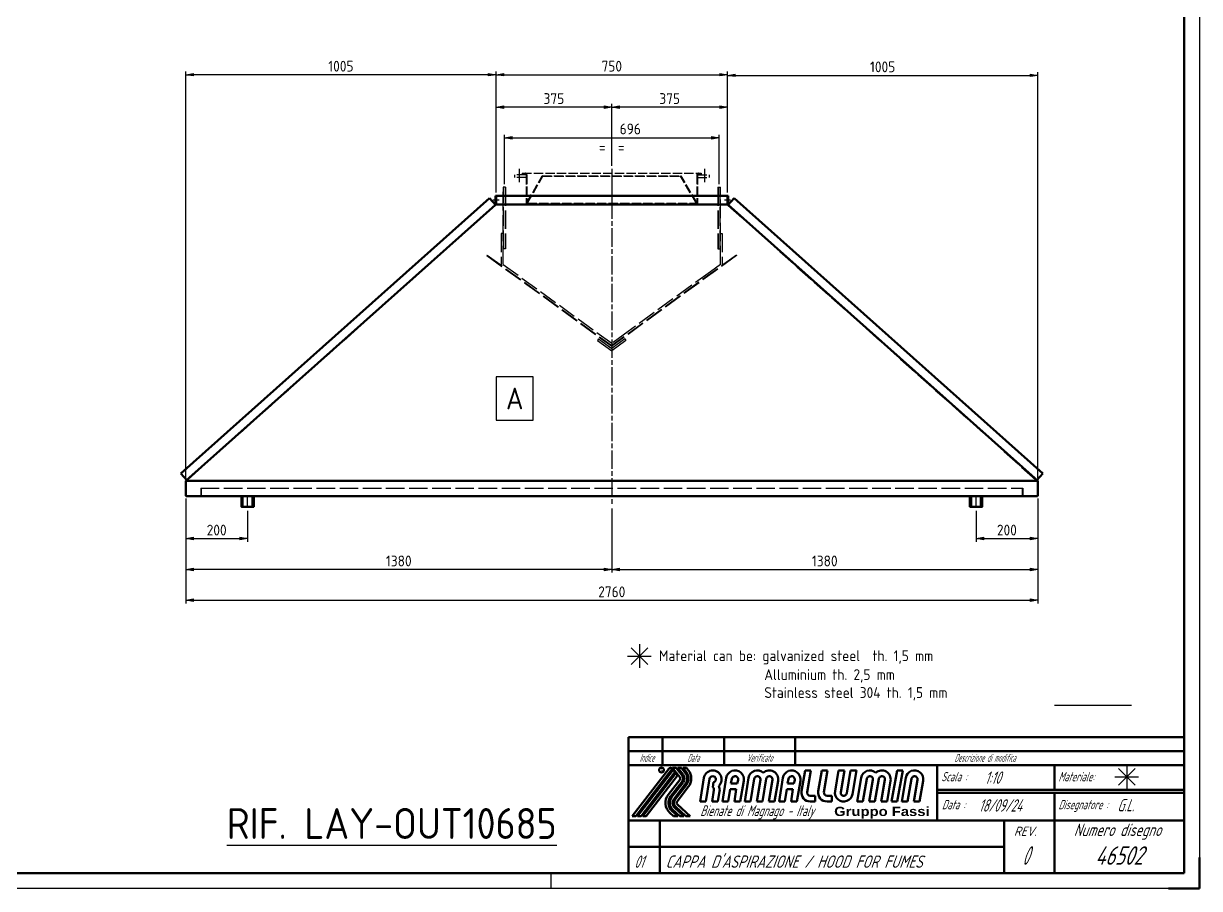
# Model space of a CAD drawing. Header units: millimetres. Extents: x 0 to 8400, y 0 to 5940.
# Drawn here: x 4590 to 8400, y 0 to 2803 of the extents above; entities that cross this region are included whole.
import ezdxf
from ezdxf.enums import TextEntityAlignment as Align

# ---------------------------------------------------------------- set-up
doc = ezdxf.new("R2010")
doc.units = ezdxf.units.MM
doc.header["$LTSCALE"] = 10
for name, pattern in [('AM_ISO02W050', [7.5, 6, -1.5]), ('AM_ISO08W050', [18, 12, -1.5, 3, -1.5]), ('AM_ISO08W050x2', [9, 6, -0.75, 1.5, -0.75]), ('DAPIANO', [0])]:
    doc.linetypes.add(name, pattern=pattern)
for name, color, linetype, lineweight in [('AM_0', 7, 'Continuous', 50), ('AM_3', 6, 'AM_ISO02W050', 25), ('AM_5', 3, 'Continuous', 25), ('AM_7', 4, 'AM_ISO08W050', 25), ('AM_BOR', 7, 'Continuous', 50)]:
    doc.layers.add(name, color=color, linetype=linetype, lineweight=lineweight)
doc.styles.add('ACISOTS', font='isocp.shx', dxfattribs={"height": 1, "bigfont": 'bigfont.shx'})
doc.styles.get("Standard").update_dxf_attribs({"font": 'ISOCP.SHX'})
doc.dimstyles.new('AM_ISO$0', dxfattribs={"dimtxt": 3.5, "dimasz": 2.5, "dimexe": 1, "dimexo": 1, "dimgap": 1, "dimtad": 1, "dimdsep": 46, "dimtxsty": 'Standard', "dimblk": 'CLOSED', "dimcen": 0, "dimclrd": 256, "dimclre": 256, "dimclrt": 2, "dimadec": 0, "dimazin": 2, "dimtp": 0.1, "dimtm": 0.1, "dimtfac": 0.71, "dimtmove": 0, "dimatfit": 3, "dimfxl": 0, "dimlwd": -1, "dimlwe": -1, "dimarcsym": 1})

# ---------------------------------------------------------------- blocks, each defined once
blk = doc.blocks.new('A1')
for p, q in [((835, 5), (835, 589)), ((5, 5), (835, 5))]:
    blk.add_line(p, q)
at = {"layer": 'AM_BOR', "color": 1, "lineweight": 25}
for p, q in [((840, 594), (840, 0)), ((840, 0), (0, 0))]:
    blk.add_line(p, q, dxfattribs=at)
at = {"layer": 'AM_BOR'}
for q in [(840, 10), (830, 0)]:
    blk.add_line((840, 0), q, dxfattribs=at)
at = {"layer": 'AM_BOR', "color": 2, "lineweight": 30}
blk.add_line((630, 0), (630, 5), dxfattribs=at)
blk = doc.blocks.new('RAMALLUMIN')
at = {"color": 7, "linetype": 'Continuous'}
for p, q in [((0, 44), (-180, 44)), ((-169, 44), (-169, 35)), ((-149, 44), (-149, 35)), ((-126, 44), (-126, 35)), ((0, 35), (-180, 35)), ((-80, 35), (-80, 17)), ((-42, 35), (-42, 27)), ((-155.54, 30.83), (-156.78, 23.17)), ((-153.69, 30.53), (-154.91, 23.17)), ((-148.31, 30.83), (-149.55, 23.17)), ((-146.45, 30.58), (-146.78, 29.06)), ((-141.08, 30.83), (-142.32, 23.17)), ((-139.23, 30.53), (-140.45, 23.17)), ((-135.34, 30.53), (-136.56, 23.17)), ((-129.96, 30.83), (-131.2, 23.17)), ((-128.11, 30.58), (-128.43, 29.06)), ((-123.93, 26.54), (-122.77, 33.25)), ((-122.77, 33.25), (-120.9, 33.25)), ((-122.08, 26.21), (-120.9, 33.25)), ((-118.5, 26.53), (-117.34, 33.25)), ((-117.34, 33.25), (-115.47, 33.25)), ((-116.65, 26.21), (-115.47, 33.25)), ((-113.07, 26.54), (-111.91, 33.25)), ((-111.91, 33.25), (-110.04, 33.25)), ((-111.22, 26.21), (-110.04, 33.25)), ((-109.24, 25.88), (-108.02, 33.25)), ((-108.02, 33.25), (-106.15, 33.25)), ((-107.39, 25.59), (-106.15, 33.25)), ((-104.64, 30.83), (-105.88, 23.17)), ((-102.79, 30.53), (-104.01, 23.17)), ((-98.91, 30.53), (-100.12, 23.17)), ((-92.96, 33.25), (-94.76, 23.17)), ((-92.96, 33.25), (-91.09, 33.25)), ((-91.09, 33.25), (-92.89, 23.17)), ((-90.18, 30.83), (-91.42, 23.17)), ((-88.33, 30.53), (-89.55, 23.17)), ((-152.3, 26.83), (-152.89, 23.17)), ((-152.41, 29.4), (-152.67, 27.78)), ((-147.08, 27.2), (-147.68, 23.17)), ((-145.06, 27.2), (-147.08, 27.2)), ((-144.76, 29.06), (-146.78, 29.06)), ((-145.06, 27.2), (-145.66, 23.17)), ((-144.49, 30.12), (-144.76, 29.06)), ((-142.63, 29.88), (-143.79, 23.17)), ((-137.24, 30.2), (-138.43, 23.17)), ((-133.36, 30.2), (-134.54, 23.17)), ((-131.51, 29.88), (-132.67, 23.17)), ((-128.73, 27.2), (-129.33, 23.17)), ((-126.71, 27.2), (-128.73, 27.2)), ((-126.41, 29.06), (-128.43, 29.06)), ((-126.71, 27.2), (-127.31, 23.17)), ((-126.14, 30.12), (-126.41, 29.06)), ((-124.28, 29.88), (-125.44, 23.17)), ((-100.81, 30.2), (-101.99, 23.17)), ((-96.92, 30.2), (-98.1, 23.17)), ((-95.07, 29.88), (-96.23, 23.17)), ((-86.35, 30.2), (-87.53, 23.17)), ((-84.5, 29.88), (-85.66, 23.17)), ((-154.91, 23.17), (-156.78, 23.17)), ((-152.89, 23.17), (-151.02, 23.17)), ((-150.46, 26.52), (-151.02, 23.17)), ((-149.55, 23.17), (-147.68, 23.17)), ((-145.66, 23.17), (-143.79, 23.17)), ((-142.32, 23.17), (-140.45, 23.17)), ((-138.43, 23.17), (-136.56, 23.17)), ((-134.54, 23.17), (-132.67, 23.17)), ((-131.2, 23.17), (-129.33, 23.17)), ((-127.31, 23.17), (-125.44, 23.17)), ((-121.09, 25.04), (-119.51, 25.04)), ((-121.09, 23.17), (-119.51, 23.17)), ((-119.51, 25.04), (-119.51, 23.17)), ((-115.66, 25.04), (-114.08, 25.04)), ((-115.66, 23.17), (-114.08, 23.17)), ((-114.08, 25.04), (-114.08, 23.17)), ((-105.88, 23.17), (-104.01, 23.17)), ((-101.99, 23.17), (-100.12, 23.17)), ((-98.1, 23.17), (-96.23, 23.17)), ((-94.76, 23.17), (-92.89, 23.17)), ((-91.42, 23.17), (-89.55, 23.17)), ((-87.53, 23.17), (-85.66, 23.17)), ((-42, 26), (-42, 0)), ((0, 17), (-180, 17)), ((-169.8, 0), (-169.8, 17)), ((-58.25, 17), (-58.25, 0))]:
    blk.add_line(p, q, dxfattribs=at)
at = {"linetype": 'DAPIANO'}
blk.add_line((-180, 44), (-180, 0), dxfattribs=at)
at = {"color": 3, "linetype": 'Continuous'}
for p, q in [((0, 39.5), (-180, 39.5)), ((-166.96, 33.81), (-178.74, 18.46)), ((-165.81, 33.8), (-177.59, 18.46)), ((-165.54, 33.45), (-177.05, 18.46)), ((-164.96, 32.7), (-175.89, 18.46)), ((-164.69, 32.34), (-175.35, 18.46)), ((-164.12, 31.59), (-174.2, 18.46)), ((-165.67, 34.09), (-164.52, 34.09)), ((-163.37, 31.08), (-165.67, 34.09)), ((-164.96, 32.7), (-165.54, 33.45)), ((-164.12, 31.59), (-164.69, 32.34)), ((-162.64, 31.63), (-164.52, 34.09)), ((-163.97, 34.09), (-162.83, 34.09)), ((-162.3, 31.9), (-163.97, 34.09)), ((-161.58, 32.45), (-162.83, 34.09)), ((-162.28, 34.09), (-161.13, 34.09)), ((-161.23, 32.72), (-162.28, 34.09)), ((-160.51, 33.27), (-161.13, 34.09)), ((-167.09, 25.36), (-163.37, 30.21)), ((-162.64, 29.66), (-166.37, 24.8)), ((-162.3, 29.39), (-166.02, 24.54)), ((-161.58, 28.83), (-165.3, 23.99)), ((-164.96, 23.72), (-161.23, 28.57)), ((-160.51, 28.01), (-164.24, 23.17)), ((0, 27), (-80, 27)), ((0, 26), (-80, 26)), ((-166.56, 19.52), (-165.39, 18.46)), ((-165.95, 20.2), (-164.03, 18.46)), ((-165.66, 20.52), (-163.38, 18.46)), ((-165.05, 21.2), (-162.02, 18.46)), ((-164.76, 21.52), (-161.38, 18.46)), ((-164.15, 22.19), (-160.02, 18.46)), ((-177.59, 18.46), (-178.74, 18.46)), ((-175.89, 18.46), (-177.05, 18.46)), ((-174.2, 18.46), (-175.35, 18.46)), ((-164.03, 18.46), (-165.39, 18.46)), ((-162.02, 18.46), (-163.38, 18.46)), ((-160.02, 18.46), (-161.38, 18.46)), ((-180, 8.5), (-58.25, 8.5))]:
    blk.add_line(p, q, dxfattribs=at)
blk.add_circle((-169.27, 33.38), 0.797, dxfattribs=at)
for centre, radius, start, end in [((-166.39, 33.38), 0.716, 37.0199, 142.98), ((-163.94, 30.65), 0.714, 322.471, 37.437), ((-163.93, 30.65), 1.62, 322.481, 37.4257), ((-163.94, 30.65), 2.06, 322.479, 37.4362), ((-163.94, 30.65), 2.97, 322.454, 37.471), ((-163.94, 30.65), 3.41, 322.445, 37.4711), ((-163.94, 30.65), 4.32, 322.454, 37.4451), ((-163.67, 22.73), 4.32, 142.447, 227.885), ((-163.67, 22.73), 3.41, 142.481, 227.842), ((-163.67, 22.73), 2.97, 142.472, 227.803), ((-163.67, 22.73), 2.06, 142.454, 227.876), ((-163.67, 22.73), 1.63, 142.445, 227.849), ((-163.67, 22.73), 0.722, 142.454, 227.902)]:
    blk.add_arc(centre, radius, start, end, dxfattribs=at)
at = {"color": 7, "linetype": 'Continuous'}
for centre, radius, start, end in [((-152.7, 30.37), 2.88, 313.405, 170.827), ((-152.7, 30.37), 1.01, 286.495, 170.628), ((-145.47, 30.37), 2.88, 350.208, 170.835), ((-145.47, 30.37), 1.01, 345.758, 168.018), ((-138.24, 30.37), 2.88, 47.375, 170.82), ((-138.24, 30.37), 1.01, 350.428, 170.643), ((-134.35, 30.37), 2.88, 350.199, 132.556), ((-134.35, 30.37), 1.01, 350.428, 170.634), ((-127.12, 30.37), 2.88, 350.208, 170.835), ((-127.12, 30.37), 1.01, 345.758, 168.018), ((-101.8, 30.37), 2.88, 47.375, 170.82), ((-101.8, 30.37), 1.01, 350.428, 170.634), ((-97.91, 30.37), 2.88, 350.208, 132.556), ((-97.91, 30.37), 1.01, 350.409, 170.661), ((-87.34, 30.37), 2.88, 350.218, 170.81), ((-87.34, 30.37), 1.01, 350.428, 170.643), ((-153.3, 26.99), 1.01, 350.897, 51.1434), ((-153.3, 26.99), 2.88, 350.481, 26.4345), ((-121.09, 26.05), 2.88, 170.208, 270), ((-121.09, 26.05), 1.01, 170.428, 270), ((-115.66, 26.05), 2.88, 170.218, 270), ((-115.66, 26.05), 1.01, 170.428, 270), ((-110.23, 26.05), 2.88, 170.208, 350.827), ((-110.23, 26.05), 1.01, 170.428, 350.643)]:
    blk.add_arc(centre, radius, start, end, dxfattribs=at)
at = {"color": 1, "linetype": 'Continuous', "oblique": 20, "width": 0.5}
for s, p in [('Indice', (-174, 36.1)), ('Data', (-159, 36.1)), ('Verificato', (-137.5, 36.1)), ('Descrizione di modifica', (-64.47, 36.1))]:
    blk.add_text(s, height=2.5, dxfattribs=at).set_placement(p, align=Align.CENTER)
at = {"color": 3, "linetype": 'Continuous'}
blk.add_text('R', height=0.864, dxfattribs=at).set_placement((-169.52, 32.95))
at = {"color": 3, "linetype": 'Continuous', "oblique": 20}
for s, height, width, p in [('Scala :', 3, 0.75, (-78.7, 29.73)), ('Materiale:', 3, 0.7, (-40.72, 29.73)), ('Data :', 3, 0.75, (-78.46, 20.68)), ('Disegnatore :', 3, 0.7, (-40.72, 20.68)), ('Bienate di Magnago - Italy', 3.5, 0.7, (-156.78, 18.44)), ('Numero disegno', 4, 0.8, (-35.74, 11.99))]:
    blk.add_text(s, height=height, dxfattribs=dict(at, width=width)).set_placement(p)
blk.add_text('REV.', height=3, dxfattribs=at).set_placement((-55.15, 12.04))
at = {"color": 2, "insert": (-113.34, 17.57), "char_height": 3, "attachment_point": 7}
blk.add_mtext('{\\fArial Black|b1|i0|c0|p34;Gruppo Fassi}', dxfattribs=at)
at = {"color": 3, "linetype": 'Continuous', "oblique": 20, "width": 0.7}
for tag, p in [('INDICE', (-174.38, 40.36)), ('DATAREV', (-158.57, 40.36)), ('VERIFICATO', (-137.17, 40.36)), ('DESCRIZMOD', (-62.08, 40.36))]:
    blk.add_attdef(tag, text='', height=2.5, dxfattribs=at).set_placement(p, align=Align.CENTER)
at = {"color": 2, "linetype": 'Continuous', "oblique": 20, "width": 0.7}
for tag, p in [('GEN-TITLE-SCA', (-64.53, 28.92)), ('MATERIALE', (-26.31, 28.88)), ('DATA', (-66.53, 19.91)), ('DISEGN.', (-21.62, 20)), ('P1', (-178.08, 10.45)), ('P2', (-178.08, 1.7))]:
    blk.add_attdef(tag, p, '', height=4, dxfattribs=at)
at = {"color": 7, "linetype": 'Continuous', "oblique": 20, "width": 0.85}
for tag, p in [('DESCRIZIONE1', (-167.25, 10.45)), ('DESCRIZIONE2', (-167.97, 1.7))]:
    blk.add_attdef(tag, p, '', height=4, dxfattribs=at)
at = {"color": 7, "linetype": 'Continuous', "oblique": 20}
for tag, width, p in [('REV', 0.55, (-51.41, 2.68)), ('DISEGNO', 0.8, (-21.14, 2.68))]:
    blk.add_attdef(tag, text='', height=6, dxfattribs=dict(at, width=width)).set_placement(p, align=Align.CENTER)
blk = doc.blocks.new('A$C64F56293')
at = {"layer": 'AM_3', "color": 1, "ltscale": 0.5}
for p, q in [((-315, 95.5), (-315, 86.5)), ((-277.767, 95.5), (-315, 95.5)), ((-277.5, 86.5), (-315, 86.5)), ((-290, 100), (290, 100)), ((-290, 100), (-290, 97.5)), ((-280.8, 97.5), (-290, 97.5)), ((-277.5, 94.2), (-277.5, 0)), ((-275, 94.5), (-275, 0)), ((-275, 5), (-225, 91.602)), ((-272.835, 3.75), (-222.835, 90.352)), ((-222.835, 90.352), (-225, 91.602)), ((-225, 91.602), (225, 91.602)), ((-222.835, 90.352), (222.835, 90.352)), ((222.835, 90.352), (225, 91.602)), ((272.835, 3.75), (222.835, 90.352)), ((275, 5), (225, 91.602)), ((275, 94.5), (275, 0)), ((277.5, 94.2), (277.5, 0)), ((277.5, 86.5), (315, 86.5)), ((277.767, 95.5), (315, 95.5)), ((280.8, 97.5), (290, 97.5)), ((290, 100), (290, 97.5)), ((315, 95.5), (315, 86.5)), ((-277.5, 0), (277.5, 0)), ((-272.835, 3.75), (272.835, 3.75))]:
    blk.add_line(p, q, dxfattribs=at)
for centre, radius, start, end in [((-280.8, 94.2), 3.3, 0, 90), ((-280.5, 94.5), 5.5, 0, 90), ((280.5, 94.5), 5.5, 90, 180), ((280.8, 94.2), 3.3, 90, 180)]:
    blk.add_arc(centre, radius, start, end, dxfattribs=at)
at = {"layer": 'AM_7', "linetype": 'AM_ISO08W050x2'}
for p, q in [((-300, 114.337), (-300, 71.456)), ((0, 114.571), (0, -25.99)), ((300, 114.337), (300, 71.456))]:
    blk.add_line(p, q, dxfattribs=at)
blk = doc.blocks.new('A$C4F0B4E0A')
at = {"layer": 'AM_3'}
for p, q in [((-351.943, 379.8), (-351.943, 529.78)), ((-343.943, 529.78), (-351.943, 529.78)), ((-350.943, 329.78), (-350.943, 529.78)), ((-344.943, 529.78), (-344.943, 329.78)), ((-343.943, 529.78), (-343.943, 329.78)), ((343.94, 529.78), (343.94, 329.78)), ((343.94, 529.78), (351.94, 529.78)), ((344.94, 529.78), (344.94, 329.78)), ((350.94, 329.78), (350.94, 529.78)), ((351.94, 279.8), (351.94, 529.78)), ((-357.943, 379.8), (-357.943, 276.73)), ((-351.943, 379.8), (-357.943, 379.8)), ((-351.943, 279.8), (-351.943, 379.8)), ((351.94, 379.8), (357.94, 379.8)), ((357.94, 379.8), (357.94, 276.73)), ((-403.643, 309.96), (-404.523, 308.73)), ((-404.523, 308.73), (0, 14.83)), ((-403.643, 309.96), (0, 16.69)), ((-343.943, 329.78), (-351.943, 329.78)), ((404.52, 308.72), (-0.01, 14.83)), ((403.64, 309.94), (0, 16.69)), ((343.94, 329.78), (351.94, 329.78)), ((403.64, 309.94), (404.52, 308.72)), ((-351.943, 279.8), (0, 24.13)), ((351.94, 279.8), (319.58, 256.28)), ((319.58, 256.28), (52.61, 62.34)), ((-42.563, 38.31), (-46.094, 33.46)), ((-42.572, 38.33), (0.01, 7.41)), ((52.61, 62.34), (0, 24.13)), ((42.54, 38.33), (0.01, 7.41)), ((42.54, 38.33), (46.05, 33.48)), ((-46.094, 33.46), (0, 0)), ((46.06, 33.47), (0, 0))]:
    blk.add_line(p, q, dxfattribs=at)
blk = doc.blocks.new('MANICOTTO 1')
at = {"layer": 'AM_0', "color": 3}
blk.add_lwpolyline([(0, -20), (34, -20), (34, 20), (0, 20)], close=True, dxfattribs=at)
at = {"layer": 'AM_3', "lineweight": 25}
for p, q in [((34, 16.5), (0, 16.5)), ((34, -16.5), (0, -16.5))]:
    blk.add_line(p, q, dxfattribs=at)
at = {"layer": 'AM_3', "lineweight": 35}
for p, q in [((34, 15.021485), (0, 15.021485)), ((34, -15.021485), (0, -15.021485))]:
    blk.add_line(p, q, dxfattribs=at)
at = {"layer": 'AM_7'}
blk.add_line((37, 0), (-3, 0), dxfattribs=at)
blk = doc.blocks.new('_Closed')
at = {"color": 0, "linetype": 'ByBlock', "lineweight": -2}
for p, q in [((-1, 0.17), (0, 0)), ((-1, 0.17), (-1, -0.17)), ((0, 0), (-1, -0.17)), ((0, 0), (-1, 0))]:
    blk.add_line(p, q, dxfattribs=at)
blk = doc.blocks.new('*D37')
at = {"layer": 'AM_5', "transparency": 16777216}
for p, q in [((5116.1, 1263.7), (5116.1, 1123.7)), ((5316.1, 1223.7), (5316.1, 1123.7)), ((5141.1, 1133.7), (5291.1, 1133.7))]:
    blk.add_line(p, q, dxfattribs=at)
at = {"layer": 'Defpoints', "color": 0, "transparency": 16777216}
for p in [(5116.1, 1273.7), (5316.1, 1233.7), (5316.1, 1133.7)]:
    blk.add_point(p, dxfattribs=at)
at = {"layer": 'AM_5', "transparency": 16777216, "xscale": 25, "yscale": 25, "zscale": 25, "rotation": 180}
blk.add_blockref('_Closed', (5116.1, 1133.7), dxfattribs=at)
at = {"layer": 'AM_5', "transparency": 16777216, "xscale": 25, "yscale": 25, "zscale": 25}
blk.add_blockref('_Closed', (5316.1, 1133.7), dxfattribs=at)
at = {"layer": 'AM_5', "color": 2, "transparency": 16777216, "insert": (5216.1, 1161.2), "char_height": 35, "attachment_point": 5}
blk.add_mtext('200', dxfattribs=at)
blk = doc.blocks.new('*D38')
at = {"layer": 'AM_5', "transparency": 16777216}
for p, q in [((7876.1, 1263.7), (7876.1, 1123.7)), ((7676.1, 1223.7), (7676.1, 1123.7)), ((7701.1, 1133.7), (7851.1, 1133.7))]:
    blk.add_line(p, q, dxfattribs=at)
at = {"layer": 'Defpoints', "color": 0, "transparency": 16777216}
for p in [(7876.1, 1273.7), (7676.1, 1233.7), (7876.1, 1133.7)]:
    blk.add_point(p, dxfattribs=at)
at = {"layer": 'AM_5', "transparency": 16777216, "xscale": 25, "yscale": 25, "zscale": 25, "rotation": 180}
blk.add_blockref('_Closed', (7676.1, 1133.7), dxfattribs=at)
at = {"layer": 'AM_5', "transparency": 16777216, "xscale": 25, "yscale": 25, "zscale": 25}
blk.add_blockref('_Closed', (7876.1, 1133.7), dxfattribs=at)
at = {"layer": 'AM_5', "color": 2, "transparency": 16777216, "insert": (7776.1, 1161.2), "char_height": 35, "attachment_point": 5}
blk.add_mtext('200', dxfattribs=at)
blk = doc.blocks.new('*D39')
at = {"layer": 'AM_5', "transparency": 16777216}
for p, q in [((5116.1, 1263.7), (5116.1, 923.7)), ((7876.1, 1263.7), (7876.1, 923.7)), ((5141.1, 933.7), (7851.1, 933.7))]:
    blk.add_line(p, q, dxfattribs=at)
at = {"layer": 'Defpoints', "color": 0, "transparency": 16777216}
for p in [(5116.1, 1273.7), (7876.1, 1273.7), (7876.1, 933.7)]:
    blk.add_point(p, dxfattribs=at)
at = {"layer": 'AM_5', "transparency": 16777216, "xscale": 25, "yscale": 25, "zscale": 25, "rotation": 180}
blk.add_blockref('_Closed', (5116.1, 933.7), dxfattribs=at)
at = {"layer": 'AM_5', "transparency": 16777216, "xscale": 25, "yscale": 25, "zscale": 25}
blk.add_blockref('_Closed', (7876.1, 933.7), dxfattribs=at)
at = {"layer": 'AM_5', "color": 2, "transparency": 16777216, "insert": (6496.1, 961.2), "char_height": 35, "attachment_point": 5}
blk.add_mtext('2760', dxfattribs=at)
blk = doc.blocks.new('*D40')
at = {"layer": 'AM_5', "transparency": 16777216}
for p, q in [((5116.1, 1263.7), (5116.1, 1023.7)), ((6496.1, 1230.7), (6496.1, 1023.7)), ((6471.1, 1033.7), (5141.1, 1033.7))]:
    blk.add_line(p, q, dxfattribs=at)
at = {"layer": 'Defpoints', "color": 0, "transparency": 16777216}
for p in [(5116.1, 1273.7), (6496.1, 1240.7), (5116.1, 1033.7)]:
    blk.add_point(p, dxfattribs=at)
at = {"layer": 'AM_5', "transparency": 16777216, "xscale": 25, "yscale": 25, "zscale": 25, "rotation": 180}
blk.add_blockref('_Closed', (5116.1, 1033.7), dxfattribs=at)
at = {"layer": 'AM_5', "transparency": 16777216, "xscale": 25, "yscale": 25, "zscale": 25}
blk.add_blockref('_Closed', (6496.1, 1033.7), dxfattribs=at)
at = {"layer": 'AM_5', "color": 2, "transparency": 16777216, "insert": (5806.1, 1061.2), "char_height": 35, "attachment_point": 5}
blk.add_mtext('1380', dxfattribs=at)
blk = doc.blocks.new('*D41')
at = {"layer": 'AM_5', "transparency": 16777216}
for p, q in [((7876.1, 1263.7), (7876.1, 1023.7)), ((6496.1, 1230.7), (6496.1, 1023.7)), ((6521.1, 1033.7), (7851.1, 1033.7))]:
    blk.add_line(p, q, dxfattribs=at)
at = {"layer": 'Defpoints', "color": 0, "transparency": 16777216}
for p in [(7876.1, 1273.7), (6496.1, 1240.7), (7876.1, 1033.7)]:
    blk.add_point(p, dxfattribs=at)
at = {"layer": 'AM_5', "transparency": 16777216, "xscale": 25, "yscale": 25, "zscale": 25, "rotation": 180}
blk.add_blockref('_Closed', (6496.1, 1033.7), dxfattribs=at)
at = {"layer": 'AM_5', "transparency": 16777216, "xscale": 25, "yscale": 25, "zscale": 25}
blk.add_blockref('_Closed', (7876.1, 1033.7), dxfattribs=at)
at = {"layer": 'AM_5', "color": 2, "transparency": 16777216, "insert": (7186.1, 1061.2), "char_height": 35, "attachment_point": 5}
blk.add_mtext('1380', dxfattribs=at)
blk = doc.blocks.new('*D70')
at = {"layer": 'AM_5', "transparency": 16777216}
for p, q in [((6121.1, 2254.7), (6121.1, 2646.8)), ((6146.1, 2636.8), (6846.1, 2636.8)), ((6871.1, 2254.7), (6871.1, 2646.8))]:
    blk.add_line(p, q, dxfattribs=at)
at = {"layer": 'Defpoints', "color": 0, "transparency": 16777216}
for p in [(6871.1, 2636.8), (6121.1, 2244.7), (6871.1, 2244.7)]:
    blk.add_point(p, dxfattribs=at)
at = {"layer": 'AM_5', "transparency": 16777216, "xscale": 25, "yscale": 25, "zscale": 25, "rotation": 180}
blk.add_blockref('_Closed', (6121.1, 2636.8), dxfattribs=at)
at = {"layer": 'AM_5', "transparency": 16777216, "xscale": 25, "yscale": 25, "zscale": 25}
blk.add_blockref('_Closed', (6871.1, 2636.8), dxfattribs=at)
at = {"layer": 'AM_5', "color": 2, "transparency": 16777216, "insert": (6496.1, 2664.3), "char_height": 35, "attachment_point": 5}
blk.add_mtext('750', dxfattribs=at)
blk = doc.blocks.new('*D71')
at = {"layer": 'AM_5', "transparency": 16777216}
for p, q in [((6121.1, 2254.7), (6121.1, 2541.8)), ((6471.1, 2531.8), (6146.1, 2531.8)), ((6496.1, 2341.8), (6496.1, 2541.8))]:
    blk.add_line(p, q, dxfattribs=at)
at = {"layer": 'Defpoints', "color": 0, "transparency": 16777216}
for p in [(6121.1, 2531.8), (6496.1, 2331.8), (6121.1, 2244.7)]:
    blk.add_point(p, dxfattribs=at)
at = {"layer": 'AM_5', "transparency": 16777216, "xscale": 25, "yscale": 25, "zscale": 25, "rotation": 180}
blk.add_blockref('_Closed', (6121.1, 2531.8), dxfattribs=at)
at = {"layer": 'AM_5', "transparency": 16777216, "xscale": 25, "yscale": 25, "zscale": 25}
blk.add_blockref('_Closed', (6496.1, 2531.8), dxfattribs=at)
at = {"layer": 'AM_5', "color": 2, "transparency": 16777216, "insert": (6308.6, 2559.3), "char_height": 35, "attachment_point": 5}
blk.add_mtext('375', dxfattribs=at)
blk = doc.blocks.new('*D72')
at = {"layer": 'AM_5', "transparency": 16777216}
for p, q in [((6496.1, 2341.8), (6496.1, 2541.8)), ((6846.1, 2531.8), (6521.1, 2531.8)), ((6871.1, 2254.7), (6871.1, 2541.8))]:
    blk.add_line(p, q, dxfattribs=at)
at = {"layer": 'Defpoints', "color": 0, "transparency": 16777216}
for p in [(6496.1, 2531.8), (6496.1, 2331.8), (6871.1, 2244.7)]:
    blk.add_point(p, dxfattribs=at)
at = {"layer": 'AM_5', "transparency": 16777216, "xscale": 25, "yscale": 25, "zscale": 25, "rotation": 180}
blk.add_blockref('_Closed', (6496.1, 2531.8), dxfattribs=at)
at = {"layer": 'AM_5', "transparency": 16777216, "xscale": 25, "yscale": 25, "zscale": 25}
blk.add_blockref('_Closed', (6871.1, 2531.8), dxfattribs=at)
at = {"layer": 'AM_5', "color": 2, "transparency": 16777216, "insert": (6683.6, 2559.3), "char_height": 35, "attachment_point": 5}
blk.add_mtext('375', dxfattribs=at)
blk = doc.blocks.new('*D102')
at = {"layer": 'AM_5', "transparency": 16777216}
for p, q in [((6148.2, 2282), (6148.2, 2441.8)), ((6844, 2282), (6844, 2441.8)), ((6173.2, 2431.8), (6819, 2431.8))]:
    blk.add_line(p, q, dxfattribs=at)
at = {"layer": 'Defpoints', "color": 0, "transparency": 16777216}
for p in [(6844, 2431.8), (6148.2, 2272), (6844, 2272)]:
    blk.add_point(p, dxfattribs=at)
at = {"layer": 'AM_5', "transparency": 16777216, "xscale": 25, "yscale": 25, "zscale": 25, "rotation": 180}
blk.add_blockref('_Closed', (6148.2, 2431.8), dxfattribs=at)
at = {"layer": 'AM_5', "transparency": 16777216, "xscale": 25, "yscale": 25, "zscale": 25}
blk.add_blockref('_Closed', (6844, 2431.8), dxfattribs=at)
at = {"layer": 'AM_5', "color": 2, "transparency": 16777216, "insert": (6496.1, 2431.8), "char_height": 35, "attachment_point": 5}
blk.add_mtext('      696\\P=  =', dxfattribs=at)
blk = doc.blocks.new('*D115')
at = {"layer": 'AM_5', "transparency": 16777216}
for p, q in [((6871.1, 2254.7), (6871.1, 2644.6)), ((6896.1, 2634.6), (7851.1, 2634.6)), ((7876.1, 1330.7), (7876.1, 2644.6))]:
    blk.add_line(p, q, dxfattribs=at)
at = {"layer": 'Defpoints', "color": 0, "transparency": 16777216}
for p in [(7876.1, 2634.6), (6871.1, 2244.7), (7876.1, 1320.7)]:
    blk.add_point(p, dxfattribs=at)
at = {"layer": 'AM_5', "transparency": 16777216, "xscale": 25, "yscale": 25, "zscale": 25, "rotation": 180}
blk.add_blockref('_Closed', (6871.1, 2634.6), dxfattribs=at)
at = {"layer": 'AM_5', "transparency": 16777216, "xscale": 25, "yscale": 25, "zscale": 25}
blk.add_blockref('_Closed', (7876.1, 2634.6), dxfattribs=at)
at = {"layer": 'AM_5', "color": 2, "transparency": 16777216, "insert": (7373.6, 2662.1), "char_height": 35, "attachment_point": 5}
blk.add_mtext('1005', dxfattribs=at)
blk = doc.blocks.new('*D116')
at = {"layer": 'AM_5', "transparency": 16777216}
for p, q in [((5116.1, 1329.4), (5116.1, 2646.8)), ((6096.1, 2636.8), (5141.1, 2636.8)), ((6121.1, 2254.7), (6121.1, 2646.8))]:
    blk.add_line(p, q, dxfattribs=at)
at = {"layer": 'Defpoints', "color": 0, "transparency": 16777216}
for p in [(5116.1, 2636.8), (6121.1, 2244.7), (5116.1, 1319.4)]:
    blk.add_point(p, dxfattribs=at)
at = {"layer": 'AM_5', "transparency": 16777216, "xscale": 25, "yscale": 25, "zscale": 25, "rotation": 180}
blk.add_blockref('_Closed', (5116.1, 2636.8), dxfattribs=at)
at = {"layer": 'AM_5', "transparency": 16777216, "xscale": 25, "yscale": 25, "zscale": 25}
blk.add_blockref('_Closed', (6121.1, 2636.8), dxfattribs=at)
at = {"layer": 'AM_5', "color": 2, "transparency": 16777216, "insert": (5618.6, 2664.3), "char_height": 35, "attachment_point": 5}
blk.add_mtext('1005', dxfattribs=at)

msp = doc.modelspace()

# ---------------------------------------------------------------- linework, layer by layer
at = {"layer": 'AM_0', "color": 2}
for p, q in [((5100.093, 1344.625), (6100.136, 2236.541)), ((6119.106, 2215.272), (5117.111, 1321.614)), ((6119.106, 2215.272), (6100.136, 2236.541)), ((6872.607, 2244.719), (6119.607, 2244.719)), ((6119.607, 2244.719), (6119.607, 2216.391)), ((6119.607, 2215.719), (6872.766, 2215.719)), ((6872.607, 2244.719), (6872.607, 2216.391)), ((6873.109, 2215.272), (6892.079, 2236.541)), ((6873.109, 2215.272), (7876.107, 1320.719)), ((7892.121, 1344.625), (6892.079, 2236.541)), ((5119.063, 1323.355), (5100.093, 1344.625)), ((7873.152, 1323.355), (7892.121, 1344.625)), ((5116.107, 1319.375), (5116.107, 1273.719)), ((7876.107, 1320.719), (5116.425, 1320.719)), ((7876.107, 1320.719), (7876.107, 1273.719)), ((7873.107, 1270.719), (5119.107, 1270.719))]:
    msp.add_line(p, q, dxfattribs=at)
for centre, radius, start, end in [((6118.107, 2216.391), 1.5, 311.729082, 0), ((6874.107, 2216.391), 1.5, 180, 228.270918), ((5119.107, 1319.375), 3, 131.729082, 180), ((5119.107, 1273.719), 3, 180, 270), ((7873.107, 1273.719), 3, 270, 0)]:
    msp.add_arc(centre, radius, start, end, dxfattribs=at)
at = {"layer": 'AM_3'}
for p, q in [((6120.104, 2214.152), (5118.109, 1320.494)), ((6121.107, 2244.719), (6121.107, 2216.391)), ((6122.607, 2244.719), (6122.607, 2218.719)), ((6124.107, 2217.219), (6868.107, 2217.219)), ((6124.107, 2215.719), (6868.107, 2215.719)), ((6869.607, 2218.719), (6869.607, 2244.719)), ((6871.107, 2216.391), (6871.107, 2244.719)), ((6872.111, 2214.152), (7874.106, 1320.494)), ((5117.607, 1319.375), (5117.607, 1273.719)), ((5164.607, 1297.219), (7827.607, 1297.219)), ((5164.607, 1297.219), (5164.607, 1273.719)), ((5166.107, 1297.219), (5166.107, 1273.719)), ((7826.107, 1297.219), (7826.107, 1273.719)), ((7827.607, 1297.219), (7827.607, 1273.719)), ((7874.607, 1319.375), (7874.607, 1273.719)), ((5119.107, 1272.219), (7873.107, 1272.219))]:
    msp.add_line(p, q, dxfattribs=at)
for centre, radius, start, end in [((6118.107, 2216.391), 3, 311.729082, 0), ((6124.107, 2218.719), 3, 180, 270), ((6124.107, 2218.719), 1.5, 180, 270), ((6868.107, 2218.719), 1.5, 270, 0), ((6868.107, 2218.719), 3, 270, 0), ((6874.107, 2216.391), 3, 180, 228.270918), ((5119.107, 1319.375), 1.5, 131.729082, 180), ((7873.107, 1319.375), 1.5, 0, 48.270918), ((5119.107, 1273.719), 1.5, 180, 270), ((5163.107, 1273.719), 1.5, 270, 360), ((5163.107, 1273.719), 3, 270, 0), ((7829.107, 1273.719), 3, 180, 270), ((7829.107, 1273.719), 1.5, 180, 270), ((7873.107, 1273.719), 1.5, 270, 0)]:
    msp.add_arc(centre, radius, start, end, dxfattribs=at)
at = {"layer": 'AM_5', "color": 2}
for p, q in [((6241.335, 1657.573), (6121.036, 1657.573)), ((6121.036, 1657.573), (6121.036, 1517.573)), ((6241.335, 1517.573), (6241.335, 1657.573)), ((6121.036, 1517.573), (6241.335, 1517.573))]:
    msp.add_line(p, q, dxfattribs=at)
at = {"layer": 'AM_5', "color": 2, "linetype": 'Continuous'}
for p, q in [((6558.615, 779.887), (6612.587, 725.915)), ((6558.615, 725.915), (6612.587, 779.887)), ((6585.601, 791.065), (6585.601, 714.737)), ((6547.437, 752.901), (6623.765, 752.901)), ((8137.211, 388.727), (8191.183, 334.755)), ((8137.211, 334.755), (8191.183, 388.727)), ((8164.197, 399.905), (8164.197, 323.577)), ((8126.033, 361.741), (8202.361, 361.741))]:
    msp.add_line(p, q, dxfattribs=at)
at = {"layer": 'AM_5', "color": 7}
msp.add_line((7930, 594.427), (8180, 594.427), dxfattribs=at)
at = {"layer": 'AM_7', "linetype": 'AM_ISO08W050x2'}
for p, q in [((6496.107, 2319.259), (6496.107, 1240.719)), ((6111.055, 2230.719), (6131.159, 2230.719)), ((6861.055, 2230.719), (6881.159, 2230.719))]:
    msp.add_line(p, q, dxfattribs=at)

# ---------------------------------------------------------------- block references
at = {"layer": 'AM_0', "lineweight": 0, "xscale": 10, "yscale": 10, "zscale": 10}
msp.add_blockref('A1', (0, 0), dxfattribs=at)
at = {"layer": 'AM_0'}
for name, p in [('A$C64F56293', (6496.107, 2217.219)), ('A$C4F0B4E0A', (6496.107, 1742.219))]:
    msp.add_blockref(name, p, dxfattribs=at)
at = {"layer": 'AM_0', "rotation": 270}
msp.add_blockref('MANICOTTO 1', (5316.107, 1270.719), dxfattribs=at)
at = {"layer": 'AM_0', "xscale": -1, "rotation": 90}
msp.add_blockref('MANICOTTO 1', (7676.107, 1270.719), dxfattribs=at)
at = {"layer": 'AM_0', "lineweight": 0, "xscale": 10, "yscale": 10, "zscale": 10}
msp.add_blockref('RAMALLUMIN', (8350, 50), dxfattribs=at).add_auto_attribs({'DISEGN.': 'G.L.', 'DISEGNO': '46502', 'GEN-TITLE-SCA': '1:10', 'DATA': '18/09/24', 'REV': '0', 'P2': '01', 'DESCRIZIONE2': "CAPPA D'ASPIRAZIONE / HOOD FOR FUMES"})

# ---------------------------------------------------------------- texts
at = {"layer": 'AM_5', "color": 2, "linetype": 'Continuous'}
for s, p in [('Material can be: galvanized steel  th. 1,5 mm', (6649.101, 736.533)), ('Alluminium th. 2,5 mm', (6990.21, 675.541)), ('Stainless steel 304 th. 1,5 mm', (6990.21, 617.322))]:
    msp.add_text(s, height=35, dxfattribs=at).set_placement(p)
at = {"layer": 'AM_5', "color": 5, "linetype": 'Continuous'}
msp.add_text('%%URIF. LAY-OUT10685', height=100, dxfattribs=at).set_placement((5248.786, 160.572))
at = {"layer": 'AM_5', "color": 2, "insert": (6181.733, 1587.573), "char_height": 70, "attachment_point": 5, "style": 'ACISOTS'}
msp.add_mtext('A', dxfattribs=at)

# ---------------------------------------------------------------- dimensions: what is measured, and where the dimension line sits
at = {"layer": 'AM_5'}
for base, p1, p2, override, picture, middle in [((5116.107, 2636.79), (6121.107, 2244.719), (5116.107, 1319.375), {"dimscale": 10, "dimdec": 0, "dimadec": 2, "dimtix": 1, "dimfxl": 0}, '*D116', (5618.607, 2664.29)), ((6121.107, 2531.79), (6496.107, 2331.79), (6121.107, 2244.719), {"dimscale": 10, "dimdec": 1, "dimadec": 2, "dimtix": 1}, '*D71', (6308.607, 2559.29)), ((6496.107, 2531.79), (6871.107, 2244.719), (6496.107, 2331.79), {"dimscale": 10, "dimdec": 1, "dimadec": 2, "dimtix": 1}, '*D72', (6683.607, 2559.29)), ((7876.107, 1033.719), (6496.107, 1240.719), (7876.107, 1273.719), {"dimscale": 10, "dimdec": 1, "dimtix": 1}, '*D41', (7186.107, 1061.219))]:
    dim = msp.add_linear_dim(base=base, p1=p1, p2=p2, dimstyle='AM_ISO$0', override=override, dxfattribs=at)
    dim.commit()
    dim.dimension.update_dxf_attribs({"geometry": picture, "text_midpoint": middle})
for base, p1, p2, override, picture, middle in [((6871.107, 2636.79), (6121.107, 2244.719), (6871.107, 2244.719), {"dimscale": 10, "dimdec": 1, "dimadec": 2, "dimtix": 1}, '*D70', (6496.107, 2664.29)), ((7876.107, 2634.599), (6871.107, 2244.719), (7876.107, 1320.719), {"dimscale": 10, "dimdec": 0, "dimadec": 2, "dimfxl": 0}, '*D115', (7373.607, 2662.099)), ((5316.107, 1133.719), (5116.107, 1273.719), (5316.107, 1233.719), {"dimscale": 10, "dimdec": 1}, '*D37', (5216.107, 1161.223)), ((7876.107, 933.719), (5116.107, 1273.719), (7876.107, 1273.719), {"dimscale": 10, "dimdec": 1}, '*D39', (6496.107, 961.223)), ((5116.107, 1033.719), (6496.107, 1240.719), (5116.107, 1273.719), {"dimscale": 10, "dimdec": 1, "dimtix": 1}, '*D40', (5806.107, 1061.219)), ((7876.107, 1133.719), (7676.107, 1233.719), (7876.107, 1273.719), {"dimscale": 10, "dimdec": 1}, '*D38', (7776.107, 1161.223))]:
    dim = msp.add_linear_dim(base=base, p1=p1, p2=p2, angle=0, dimstyle='AM_ISO$0', override=override, dxfattribs=at)
    dim.commit()
    dim.dimension.update_dxf_attribs({"geometry": picture, "text_midpoint": middle})
dim = msp.add_linear_dim(base=(6844.047, 2431.79), p1=(6148.164, 2271.999), p2=(6844.047, 2271.999), angle=0, text='      <>\\X=  =', dimstyle='AM_ISO$0', override={"dimscale": 10, "dimdec": 0, "dimadec": 2}, dxfattribs=at)
dim.commit()
dim.dimension.update_dxf_attribs({"geometry": '*D102', "text_midpoint": (6496.107, 2431.79), "dimtype": 160})

doc.saveas('drawing.dxf')
